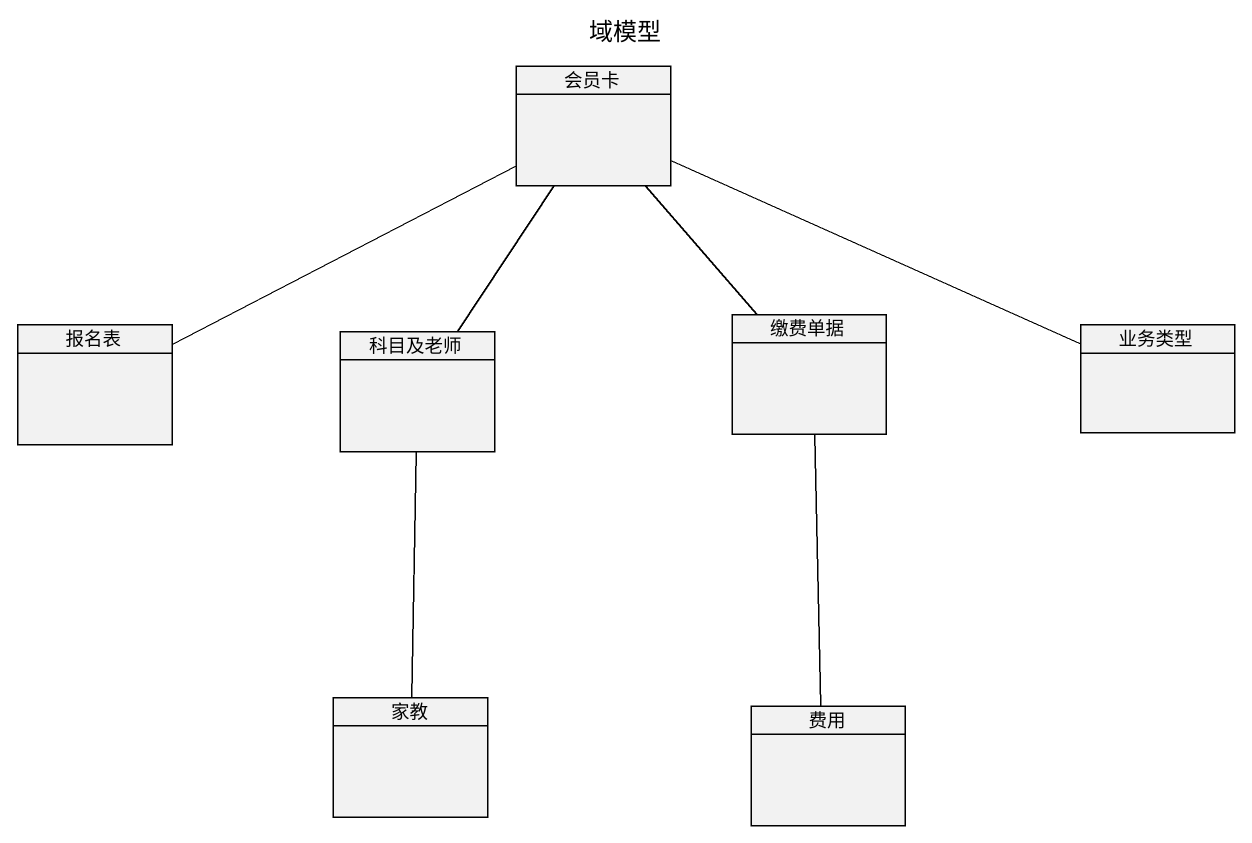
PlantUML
@startuml
title 域模型
hide circle
hide empty members
class 会员卡
class 报名表
class 科目及老师
class 缴费单据
class 业务类型
class 家教
class 费用
会员卡 -left- 报名表
会员卡 -- 科目及老师
会员卡 -- 缴费单据
会员卡 -right- 业务类型
缴费单据 -- 费用
家教 -up- 科目及老师
@enduml
